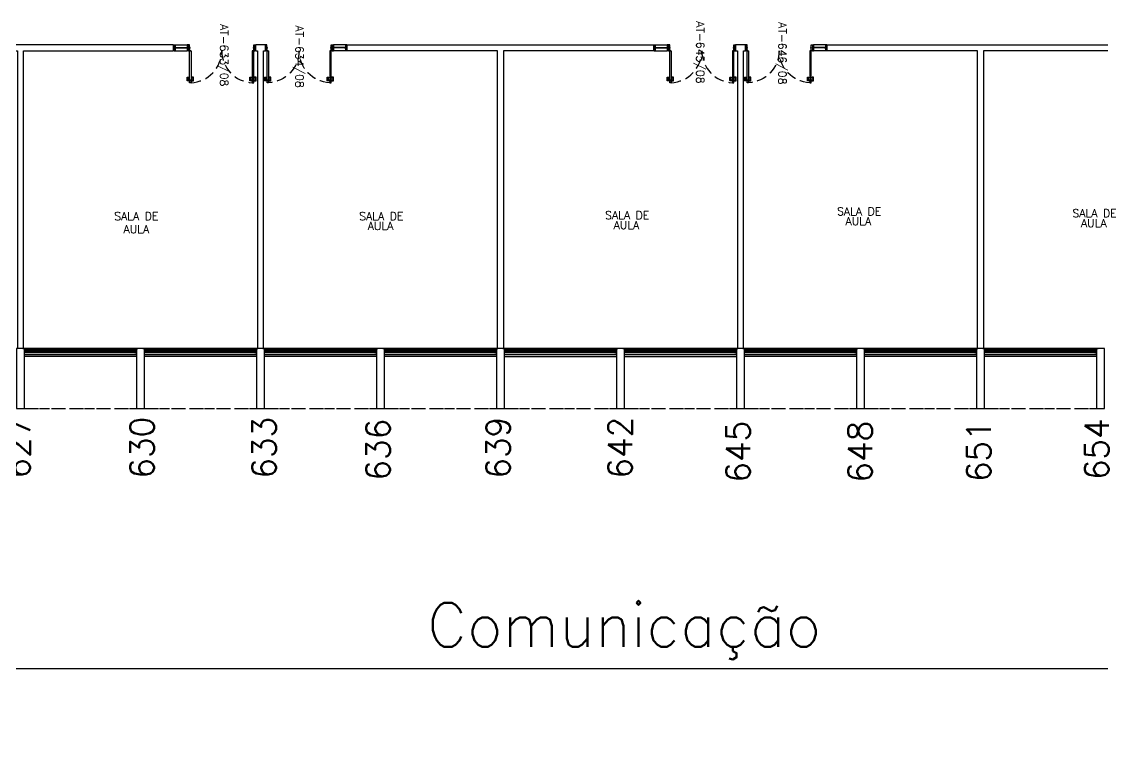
# Model space of a CAD drawing. Header units: millimetres. Extents: x 2552 to 3104, y 1319 to 1450.
# Drawn here: x 2714.4 to 2741.41, y 1323.55 to 1341.73 of the extents above; entities that cross this region are included whole.
import ezdxf

# ---------------------------------------------------------------- set-up
doc = ezdxf.new("R2010")
doc.units = ezdxf.units.MM
doc.linetypes.add('HIDDEN', pattern=[0.375, 0.25, -0.125])
doc.linetypes.add('HIDDEN2', pattern=[0.1875, 0.125, -0.0625])
for name, color, linetype in [('AR-ALV-BXA', 1, 'Continuous'), ('AR-COB-PRJ', 1, 'HIDDEN'), ('AR-ESQ', 7, 'Continuous'), ('AR-EST-CNC', 3, 'Continuous'), ('AR-EST-CNC-IDE', 2, 'Continuous'), ('AR-PIS', 1, 'Continuous'), ('AR-PIS-VT2', 1, 'Continuous'), ('AR-REV', 2, 'Continuous'), ('BI-ESQ', 7, 'Continuous'), ('BI-POR', 1, 'Continuous'), ('BL-ESQ-01', 1, 'Continuous'), ('BL-ESQ-02', 2, 'Continuous'), ('BL-ESQ-PRJ', 1, 'HIDDEN'), ('DT-ESQ-CRT', 1, 'Continuous'), ('DT-ESQ-VT1', 1, 'Continuous'), ('DT-ESQ-VT2', 2, 'Continuous'), ('ESQ', 2, 'Continuous'), ('ESTR', 3, 'Continuous'), ('PROJ', 1, 'HIDDEN2'), ('TEXTO', 2, 'Continuous'), ('TEXTO-CENTRO-CUSTO', 2, 'Continuous'), ('TEXTO-ENDEREÇO', 2, 'Continuous')]:
    doc.layers.add(name, color=color, linetype=linetype)
doc.styles.add('1', font='romans.shx', dxfattribs={"height": 1.1})
doc.styles.add('NOPILAR', font='simplex.shx', dxfattribs={"height": 0.6})
doc.styles.add('UNB-100', font='simplex.shx', dxfattribs={"height": 0.2})
doc.styles.add('UNB-100-1', font='simplex.shx', dxfattribs={"height": 0.2})
doc.dimstyles.new('1-600', dxfattribs={"dimtxt": 1.1, "dimasz": 2.5, "dimexe": 2, "dimexo": 4, "dimgap": 0.2, "dimtad": 1, "dimdec": 0, "dimzin": 4, "dimdsep": 46, "dimlunit": 6, "dimtxsty": '1', "dimblk1": 'NONE', "dimblk2": 'NONE', "dimsah": 1, "dimcen": 0, "dimclrd": 2, "dimclre": 2, "dimclrt": 2, "dimadec": 0, "dimazin": 0, "dimtfac": 1, "dimtdec": 0, "dimtmove": 2, "dimatfit": 3, "dimldrblk": 'NONE', "dimfxl": 1, "dimtolj": 1, "dimtzin": 0, "dimarcsym": 0})

# ---------------------------------------------------------------- blocks, each defined once
blk = doc.blocks.new('*D101')
at = {"layer": 'DEFPOINTS', "color": 0, "transparency": 16777216}
for p in [(2681.466, 1332.048), (2777.466, 1332.048), (2777.466, 1325.548)]:
    blk.add_point(p, dxfattribs=at)
at = {"layer": 'TEXTO-CENTRO-CUSTO', "color": 2, "lineweight": -2, "transparency": 16777216}
for p, q in [((2681.466, 1328.048), (2681.466, 1323.548)), ((2777.466, 1328.048), (2777.466, 1323.548)), ((2681.466, 1325.548), (2777.466, 1325.548))]:
    blk.add_line(p, q, dxfattribs=at)
at = {"layer": 'TEXTO-CENTRO-CUSTO', "color": 2, "transparency": 16777216, "insert": (2729.466, 1326.481), "char_height": 1.1, "attachment_point": 5, "style": '1'}
blk.add_mtext('\\A1;Comunicação', dxfattribs=at)
blk = doc.blocks.new('_NONE')
at = {"color": 0, "linetype": 'ByBlock'}
blk.add_circle((0, 0), 0.25, dxfattribs=at)
blk = doc.blocks.new('perfil')
at = {"layer": 'DT-ESQ-CRT'}
for p, q in [((0.13, -5.879), (0.093, -5.879)), ((0.093, -5.879), (0.093, -5.881)), ((0.093, -5.881), (0.131, -5.881)), ((0.131, -5.779), (0.131, -5.878)), ((0.171, -5.777), (0.133, -5.777)), ((0.133, -5.879), (0.133, -5.78)), ((0.134, -5.779), (0.171, -5.779)), ((0.171, -5.779), (0.171, -5.777))]:
    blk.add_line(p, q, dxfattribs=at)
for centre, radius, start, end in [((0.13, -5.878), 0.001, 270, 360), ((0.133, -5.779), 0.002, 90, 180), ((0.131, -5.879), 0.002, 270, 360), ((0.134, -5.78), 0.001, 90, 180)]:
    blk.add_arc(centre, radius, start, end, dxfattribs=at)
blk = doc.blocks.new('ef02')
at = {"layer": 'DT-ESQ-CRT'}
for points in [[(0.03, 0.051, -0.414214), (0.028, 0.053), (0.028, 0.077, 0.414214), (0.027, 0.078), (0.002, 0.078, 0.414214), (0.001, 0.077), (0.001, 0.065), (0, 0.065), (0, 0.077, -0.414214), (0.002, 0.079), (0.028, 0.079, -0.414214), (0.03, 0.077), (0.03, 0.053, 0.414214), (0.031, 0.052), (0.043, 0.052, -1), (0.043, 0.049), (0.002, 0.049, -0.414214), (0, 0.051), (0, 0.064), (0.001, 0.064), (0.001, 0.052, 0.414214), (0.002, 0.051), (0.043, 0.051)], [(1.376, 0.051, 0.414214), (1.378, 0.053), (1.378, 0.077, -0.414214), (1.379, 0.078), (1.404, 0.078, -0.414214), (1.405, 0.077), (1.405, 0.065), (1.407, 0.065), (1.407, 0.077, 0.414214), (1.405, 0.079), (1.379, 0.079, 0.414214), (1.377, 0.077), (1.377, 0.053, -0.414214), (1.376, 0.052), (1.363, 0.052, 1), (1.363, 0.049), (1.405, 0.049, 0.414214), (1.407, 0.051), (1.407, 0.064), (1.405, 0.064), (1.405, 0.052, -0.414214), (1.404, 0.051), (1.363, 0.051)], [(1.366, 0.104), (1.364, 0.104), (1.364, 0.119, -0.414214), (1.366, 0.121), (1.387, 0.121, -0.414214), (1.389, 0.119), (1.389, 0.095, 0.414214), (1.39, 0.094), (1.403, 0.094, -1), (1.403, 0.091), (1.366, 0.091, -0.414214), (1.364, 0.093), (1.364, 0.102), (1.366, 0.102), (1.366, 0.093, 0.414214), (1.367, 0.092), (1.403, 0.092), (1.39, 0.092, -0.414214), (1.388, 0.094), (1.388, 0.118, 0.414214), (1.387, 0.119), (1.367, 0.119, 0.414214), (1.366, 0.118), (1.366, 0.104)], [(2.79, 0.104), (2.792, 0.104), (2.792, 0.119, 0.414214), (2.79, 0.121), (2.769, 0.121, 0.414214), (2.767, 0.119), (2.767, 0.095, -0.414214), (2.766, 0.094), (2.753, 0.094, 1), (2.753, 0.091), (2.79, 0.091, 0.414214), (2.792, 0.093), (2.792, 0.102), (2.79, 0.102), (2.79, 0.093, -0.414214), (2.789, 0.092), (2.753, 0.092), (2.766, 0.092, 0.414214), (2.768, 0.094), (2.768, 0.118, -0.414214), (2.769, 0.119), (2.789, 0.119, -0.414214), (2.79, 0.118), (2.79, 0.104)], [(2.767, 0.123), (2.767, 0.122), (2.795, 0.122, -0.414214), (2.796, 0.121), (2.796, 0.091, -0.414214), (2.795, 0.09), (2.767, 0.09), (2.767, 0.088), (2.795, 0.088, 0.414214), (2.797, 0.09), (2.797, 0.121, 0.414214), (2.795, 0.123), (2.767, 0.123)]]:
    blk.add_lwpolyline(points, format="xyb", dxfattribs=at)
for points in [[(0.04, 0.077), (0.03, 0.077), (0.03, 0.078), (0.041, 0.078, -0.414214), (0.043, 0.076), (0.043, 0.068, -0.414214), (0.041, 0.066), (0.03, 0.066), (0.03, 0.067), (0.04, 0.067, 0.414214), (0.041, 0.068), (0.041, 0.076, 0.414214)], [(1.367, 0.077), (1.377, 0.077), (1.377, 0.078), (1.366, 0.078, 0.414214), (1.364, 0.076), (1.364, 0.068, 0.414214), (1.366, 0.066), (1.377, 0.066), (1.377, 0.067), (1.367, 0.067, -0.414214), (1.366, 0.068), (1.366, 0.076, -0.414214)], [(1.4, 0.119), (1.389, 0.119), (1.389, 0.121), (1.4, 0.121, -0.414214), (1.402, 0.119), (1.402, 0.11, -0.414214), (1.4, 0.108), (1.389, 0.108), (1.389, 0.11), (1.4, 0.11, 0.414214), (1.401, 0.111), (1.401, 0.118, 0.414214)], [(2.756, 0.119), (2.767, 0.119), (2.767, 0.121), (2.756, 0.121, 0.414214), (2.754, 0.119), (2.754, 0.11, 0.414214), (2.756, 0.108), (2.767, 0.108), (2.767, 0.11), (2.756, 0.11, -0.414214), (2.755, 0.111), (2.755, 0.118, -0.414214)]]:
    blk.add_lwpolyline(points, format="xyb", close=True, dxfattribs=at)
at = {"layer": 'DT-ESQ-VT1'}
for p, q in [((0, 0.149), (2.799, 0.149)), ((0, 0.121), (2.756, 0.121)), ((0, 0.091), (2.753, 0.091)), ((0, 0), (2.799, 0)), ((0.028, 0.079), (1.379, 0.079)), ((0.043, 0.049), (2.76, 0.049))]:
    blk.add_line(p, q, dxfattribs=at)
at = {"layer": 'DT-ESQ-VT2'}
for p, q in [((0.031, 0.062), (1.375, 0.062)), ((0.031, 0.062), (0.031, 0.056)), ((0.031, 0.056), (1.375, 0.056)), ((1.375, 0.062), (1.375, 0.056)), ((1.391, 0.104), (2.765, 0.104)), ((1.391, 0.104), (1.391, 0.098)), ((1.391, 0.098), (2.765, 0.098)), ((2.765, 0.104), (2.765, 0.098))]:
    blk.add_line(p, q, dxfattribs=at)
at = {"extrusion": (0, 0, -1), "zscale": -1, "rotation": 180}
blk.add_blockref('perfil', (0.133, -5.729), dxfattribs=at)
at = {"rotation": 180}
blk.add_blockref('perfil', (2.93, -5.729), dxfattribs=at)
blk = doc.blocks.new('pm05')
at = {"layer": 'BL-ESQ-01'}
for points in [[(0.034, 0.905), (-0.01, 0.905, 0.414214), (-0.019, 0.896), (-0.019, 0.816, 0.414214), (-0.01, 0.807), (0.019, 0.807), (0.019, 0.825), (-0.001, 0.825), (-0.001, 0.887), (0.034, 0.887)], [(0.083, 0.905), (0.127, 0.905, -0.414214), (0.136, 0.896), (0.136, 0.816, -0.414214), (0.127, 0.807), (0.098, 0.807), (0.098, 0.825), (0.118, 0.825), (0.118, 0.887), (0.083, 0.887)], [(1.601, 0.905), (1.557, 0.905, 0.414214), (1.548, 0.896), (1.548, 0.816, 0.414214), (1.557, 0.807), (1.586, 0.807), (1.586, 0.825), (1.566, 0.825), (1.566, 0.887), (1.601, 0.887)], [(1.65, 0.905), (1.694, 0.905, -0.414214), (1.703, 0.896), (1.703, 0.816, -0.414214), (1.694, 0.807), (1.665, 0.807), (1.665, 0.825), (1.685, 0.825), (1.685, 0.887), (1.65, 0.887)]]:
    blk.add_lwpolyline(points, format="xyb", dxfattribs=at)
for points in [[(0.041, 0.922), (0.041, 0.87), (0.034, 0.87), (0.034, 0.922)], [(0.076, 0.922), (0.076, 0.87), (0.083, 0.87), (0.083, 0.922)], [(1.608, 0.922), (1.608, 0.87), (1.601, 0.87), (1.601, 0.922)], [(1.643, 0.922), (1.643, 0.87), (1.65, 0.87), (1.65, 0.922)]]:
    blk.add_lwpolyline(points, close=True, dxfattribs=at)
at = {"layer": 'BL-ESQ-02'}
for p, q in [((0.01, 0.15), (0.01, 0)), ((0.04, 0.15), (0.01, 0.15)), ((0.04, 0.15), (0.04, 0)), ((1.673, 0.15), (1.643, 0.15)), ((1.643, 0.15), (1.643, 0)), ((1.673, 0), (1.673, 0.15)), ((0.04, 0), (0.01, 0)), ((1.643, 0), (1.673, 0))]:
    blk.add_line(p, q, dxfattribs=at)
for points in [[(0.041, 0.951), (0.041, 0.151), (0.076, 0.151), (0.076, 0.951)], [(1.643, 0.951), (1.643, 0.151), (1.608, 0.151), (1.608, 0.951)], [(0.04, 0.067), (0.04, 0.082), (0.05, 0.082), (0.05, 0.067)], [(1.643, 0.067), (1.643, 0.082), (1.633, 0.082), (1.633, 0.067)]]:
    blk.add_lwpolyline(points, close=True, dxfattribs=at)
for points in [[(0, 0.01), (0, 0.14), (0.01, 0.14)], [(0.01, 0.01), (0, 0.01)]]:
    blk.add_lwpolyline(points, dxfattribs=at)
at = {"layer": 'BL-ESQ-PRJ'}
for centre, start, end in [((0.041, 0.151), 359.8978, 87.5058), ((1.642, 0.151), 92.4942, 180.1022)]:
    blk.add_arc(centre, 0.8, start, end, dxfattribs=at)
at = {"layer": 'DT-ESQ-VT1'}
for points in [[(0.04, 0.15), (0.04, 0.125), (0.041, 0.125), (0.041, 0.15)], [(0.041, 0.151), (0.066, 0.151), (0.066, 0.15), (0.041, 0.15)], [(1.642, 0.151), (1.617, 0.151), (1.617, 0.15), (1.642, 0.15)], [(1.643, 0.15), (1.643, 0.125), (1.642, 0.125), (1.642, 0.15)]]:
    blk.add_lwpolyline(points, close=True, dxfattribs=at)
blk = doc.blocks.new('em01')
at = {"layer": 'BL-ESQ-01'}
for p, q in [((0.33, 0.15), (0.03, 0.15)), ((0.33, 0), (0.03, 0))]:
    blk.add_line(p, q, dxfattribs=at)
at = {"layer": 'BL-ESQ-02'}
for p, q in [((0, 0.15), (0, 0)), ((0, 0.15), (0.03, 0.15)), ((0, 0.15), (0, 0)), ((0.03, 0.15), (0.03, 0)), ((0.33, 0.078), (0.03, 0.078)), ((0.33, 0.072), (0.03, 0.072)), ((0.33, 0.15), (0.33, 0)), ((0.36, 0.15), (0.33, 0.15)), ((0.36, 0.15), (0.36, 0)), ((0, 0), (0.03, 0)), ((0.36, 0), (0.33, 0))]:
    blk.add_line(p, q, dxfattribs=at)
for points in [[(0.03, 0.078), (0.03, 0.093), (0.04, 0.093), (0.04, 0.078)], [(0.03, 0.072), (0.03, 0.057), (0.04, 0.057), (0.04, 0.072)], [(0.33, 0.078), (0.33, 0.093), (0.32, 0.093), (0.32, 0.078)], [(0.33, 0.072), (0.33, 0.057), (0.32, 0.057), (0.32, 0.072)]]:
    blk.add_lwpolyline(points, close=True, dxfattribs=at)
for points in [[(0.37, 0.14), (0.36, 0.14)], [(0.36, 0.01), (0.37, 0.01)], [(0.37, 0.01), (0.37, 0.14)]]:
    blk.add_lwpolyline(points, dxfattribs=at)

msp = doc.modelspace()

# ---------------------------------------------------------------- linework, layer by layer
at = {"layer": 'AR-ALV-BXA'}
for points in [[(2714.466, 1333.548), (2717.266, 1333.548), (2717.266, 1333.348), (2714.466, 1333.348)], [(2732.466, 1333.548), (2735.266, 1333.548), (2735.266, 1333.348), (2732.466, 1333.348)], [(2735.466, 1333.548), (2738.266, 1333.548), (2738.266, 1333.348), (2735.466, 1333.348)], [(2738.466, 1333.548), (2741.266, 1333.548), (2741.266, 1333.348), (2738.466, 1333.348)]]:
    msp.add_lwpolyline(points, close=True, dxfattribs=at)
at = {"layer": 'AR-COB-PRJ'}
for p, q in [((2714.466, 1332.048), (2717.266, 1332.048)), ((2717.466, 1332.048), (2720.266, 1332.048)), ((2720.466, 1332.048), (2723.266, 1332.048)), ((2723.466, 1332.048), (2726.266, 1332.048)), ((2726.466, 1332.048), (2729.266, 1332.048)), ((2729.466, 1332.048), (2732.266, 1332.048)), ((2732.466, 1332.048), (2735.266, 1332.048)), ((2735.466, 1332.048), (2738.266, 1332.048)), ((2738.466, 1332.048), (2741.266, 1332.048))]:
    msp.add_line(p, q, dxfattribs=at)
at = {"layer": 'AR-EST-CNC'}
for points in [[(2714.266, 1333.548), (2714.266, 1332.048), (2714.466, 1332.048), (2714.466, 1333.548), (2714.266, 1333.548)], [(2714.266, 1333.548), (2714.266, 1332.048), (2714.466, 1332.048), (2714.466, 1333.548), (2714.266, 1333.548)], [(2717.266, 1333.548), (2717.266, 1332.048), (2717.466, 1332.048), (2717.466, 1333.548), (2717.266, 1333.548)], [(2717.266, 1333.548), (2717.266, 1332.048), (2717.466, 1332.048), (2717.466, 1333.548), (2717.266, 1333.548)], [(2720.266, 1333.548), (2720.266, 1332.048), (2720.466, 1332.048), (2720.466, 1333.548), (2720.266, 1333.548)], [(2720.266, 1333.548), (2720.266, 1332.048), (2720.466, 1332.048), (2720.466, 1333.548), (2720.266, 1333.548)], [(2723.266, 1333.548), (2723.266, 1332.048), (2723.466, 1332.048), (2723.466, 1333.548), (2723.266, 1333.548)], [(2723.266, 1333.548), (2723.266, 1332.048), (2723.466, 1332.048), (2723.466, 1333.548), (2723.266, 1333.548)], [(2726.266, 1333.548), (2726.266, 1332.048), (2726.466, 1332.048), (2726.466, 1333.548), (2726.266, 1333.548)], [(2726.266, 1333.548), (2726.266, 1332.048), (2726.466, 1332.048), (2726.466, 1333.548), (2726.266, 1333.548)], [(2729.266, 1333.548), (2729.266, 1332.048), (2729.466, 1332.048), (2729.466, 1333.548), (2729.266, 1333.548)], [(2729.266, 1333.548), (2729.266, 1332.048), (2729.466, 1332.048), (2729.466, 1333.548), (2729.266, 1333.548)], [(2732.266, 1333.548), (2732.266, 1332.048), (2732.466, 1332.048), (2732.466, 1333.548), (2732.266, 1333.548)], [(2732.266, 1333.548), (2732.266, 1332.048), (2732.466, 1332.048), (2732.466, 1333.548), (2732.266, 1333.548)], [(2735.266, 1333.548), (2735.266, 1332.048), (2735.466, 1332.048), (2735.466, 1333.548), (2735.266, 1333.548)], [(2735.266, 1333.548), (2735.266, 1332.048), (2735.466, 1332.048), (2735.466, 1333.548), (2735.266, 1333.548)], [(2738.266, 1333.548), (2738.266, 1332.048), (2738.466, 1332.048), (2738.466, 1333.548), (2738.266, 1333.548)], [(2738.266, 1333.548), (2738.266, 1332.048), (2738.466, 1332.048), (2738.466, 1333.548), (2738.266, 1333.548)], [(2741.266, 1333.548), (2741.266, 1332.048), (2741.466, 1332.048), (2741.466, 1333.548), (2741.266, 1333.548)], [(2741.266, 1333.548), (2741.266, 1332.048), (2741.466, 1332.048), (2741.466, 1333.548), (2741.266, 1333.548)]]:
    msp.add_lwpolyline(points, dxfattribs=at)
at = {"layer": 'AR-PIS'}
for p, q in [((2717.266, 1333.348), (2714.466, 1333.348)), ((2720.266, 1333.348), (2717.466, 1333.348)), ((2723.266, 1333.348), (2720.466, 1333.348)), ((2726.266, 1333.348), (2723.466, 1333.348)), ((2726.466, 1333.348), (2729.266, 1333.348)), ((2729.466, 1333.348), (2732.266, 1333.348)), ((2735.266, 1333.348), (2732.466, 1333.348)), ((2738.266, 1333.348), (2735.466, 1333.348)), ((2741.266, 1333.348), (2738.466, 1333.348))]:
    msp.add_line(p, q, dxfattribs=at)
at = {"layer": 'AR-PIS-VT2'}
for p, q in [((2717.266, 1333.548), (2714.466, 1333.548)), ((2717.266, 1333.548), (2714.466, 1333.548)), ((2720.266, 1333.548), (2717.466, 1333.548)), ((2720.266, 1333.548), (2717.466, 1333.548)), ((2723.266, 1333.548), (2720.466, 1333.548)), ((2723.266, 1333.548), (2720.466, 1333.548)), ((2726.266, 1333.548), (2723.466, 1333.548)), ((2726.266, 1333.548), (2723.466, 1333.548)), ((2729.266, 1333.548), (2726.466, 1333.548)), ((2729.266, 1333.548), (2726.466, 1333.548)), ((2732.266, 1333.548), (2729.466, 1333.548)), ((2732.266, 1333.548), (2729.466, 1333.548)), ((2735.266, 1333.548), (2732.466, 1333.548)), ((2735.266, 1333.548), (2732.466, 1333.548)), ((2738.266, 1333.548), (2735.466, 1333.548)), ((2738.266, 1333.548), (2735.466, 1333.548)), ((2741.266, 1333.548), (2738.466, 1333.548)), ((2741.266, 1333.548), (2738.466, 1333.548))]:
    msp.add_line(p, q, dxfattribs=at)
at = {"layer": 'AR-REV'}
for points in [[(2714.441, 1333.548), (2714.441, 1340.998), (2718.198, 1340.998), (2718.198, 1341.148), (2712.373, 1341.148), (2712.373, 1340.998), (2714.291, 1340.998), (2714.291, 1333.548)], [(2720.441, 1333.548), (2720.441, 1340.998), (2720.491, 1340.998), (2720.491, 1341.148), (2720.241, 1341.148), (2720.241, 1340.998), (2720.291, 1340.998), (2720.291, 1333.548)], [(2726.291, 1333.548), (2726.291, 1340.998), (2722.534, 1340.998), (2722.534, 1341.148), (2730.198, 1341.148), (2730.198, 1340.998), (2726.441, 1340.998), (2726.441, 1333.548)], [(2732.441, 1333.548), (2732.441, 1340.998), (2732.491, 1340.998), (2732.491, 1341.148), (2732.241, 1341.148), (2732.241, 1340.998), (2732.291, 1340.998), (2732.291, 1333.548)], [(2738.291, 1333.548), (2738.291, 1340.998), (2734.534, 1340.998), (2734.534, 1341.148), (2742.198, 1341.148), (2742.198, 1340.998), (2738.441, 1340.998), (2738.441, 1333.548)]]:
    msp.add_lwpolyline(points, dxfattribs=at)
at = {"layer": 'ESQ'}
for p, q in [((2714.466, 1333.548), (2717.266, 1333.548)), ((2714.466, 1333.473), (2717.266, 1333.473)), ((2714.466, 1333.398), (2717.266, 1333.398)), ((2717.466, 1333.548), (2720.266, 1333.548)), ((2717.466, 1333.473), (2720.266, 1333.473)), ((2717.466, 1333.398), (2720.266, 1333.398)), ((2720.466, 1333.548), (2723.266, 1333.548)), ((2720.466, 1333.473), (2723.266, 1333.473)), ((2720.466, 1333.398), (2723.266, 1333.398)), ((2723.466, 1333.548), (2726.266, 1333.548)), ((2723.466, 1333.473), (2726.266, 1333.473)), ((2723.466, 1333.398), (2726.266, 1333.398)), ((2726.466, 1333.548), (2729.266, 1333.548)), ((2726.466, 1333.473), (2729.266, 1333.473)), ((2726.466, 1333.398), (2729.266, 1333.398)), ((2729.466, 1333.548), (2732.266, 1333.548)), ((2729.466, 1333.473), (2732.266, 1333.473)), ((2729.466, 1333.398), (2732.266, 1333.398)), ((2732.466, 1333.548), (2735.266, 1333.548)), ((2732.466, 1333.473), (2735.266, 1333.473)), ((2732.466, 1333.398), (2735.266, 1333.398)), ((2735.466, 1333.548), (2738.266, 1333.548)), ((2735.466, 1333.473), (2738.266, 1333.473)), ((2735.466, 1333.398), (2738.266, 1333.398)), ((2738.466, 1333.548), (2741.266, 1333.548)), ((2738.466, 1333.473), (2741.266, 1333.473)), ((2738.466, 1333.398), (2741.266, 1333.398))]:
    msp.add_line(p, q, dxfattribs=at)
at = {"layer": 'ESTR'}
for points in [[(2714.266, 1333.548), (2714.266, 1332.048), (2714.466, 1332.048), (2714.466, 1333.548)], [(2717.266, 1333.548), (2717.266, 1332.048), (2717.466, 1332.048), (2717.466, 1333.548)], [(2720.266, 1333.548), (2720.266, 1332.048), (2720.466, 1332.048), (2720.466, 1333.548)], [(2723.266, 1333.548), (2723.266, 1332.048), (2723.466, 1332.048), (2723.466, 1333.548)], [(2726.266, 1333.548), (2726.266, 1332.048), (2726.466, 1332.048), (2726.466, 1333.548)], [(2729.266, 1333.548), (2729.266, 1332.048), (2729.466, 1332.048), (2729.466, 1333.548)], [(2732.266, 1333.548), (2732.266, 1332.048), (2732.466, 1332.048), (2732.466, 1333.548)], [(2735.266, 1333.548), (2735.266, 1332.048), (2735.466, 1332.048), (2735.466, 1333.548)], [(2738.266, 1333.548), (2738.266, 1332.048), (2738.466, 1332.048), (2738.466, 1333.548)], [(2741.266, 1333.548), (2741.266, 1332.048), (2741.466, 1332.048), (2741.466, 1333.548)]]:
    msp.add_lwpolyline(points, close=True, dxfattribs=at)
at = {"layer": 'PROJ'}
for p, q in [((2714.466, 1332.048), (2717.266, 1332.048)), ((2717.466, 1332.048), (2720.266, 1332.048)), ((2720.466, 1332.048), (2723.266, 1332.048)), ((2723.466, 1332.048), (2726.266, 1332.048)), ((2726.466, 1332.048), (2729.266, 1332.048)), ((2729.466, 1332.048), (2732.266, 1332.048)), ((2732.466, 1332.048), (2735.266, 1332.048)), ((2735.466, 1332.048), (2738.266, 1332.048)), ((2738.466, 1332.048), (2741.266, 1332.048))]:
    msp.add_line(p, q, dxfattribs=at)

# ---------------------------------------------------------------- block references
at = {"layer": 'AR-ESQ', "xscale": -1}
for p in [(2718.568, 1340.998), (2730.568, 1340.998)]:
    msp.add_blockref('em01', p, dxfattribs=at)
at = {"layer": 'AR-ESQ'}
for p in [(2722.164, 1340.998), (2734.164, 1340.998)]:
    msp.add_blockref('em01', p, dxfattribs=at)
at = {"layer": 'BI-ESQ'}
for p in [(2714.468, 1333.398), (2717.468, 1333.398), (2720.468, 1333.398), (2723.468, 1333.398), (2726.468, 1333.398), (2729.468, 1333.398), (2732.468, 1333.398), (2735.468, 1333.398), (2738.468, 1333.398)]:
    msp.add_blockref('ef02', p, dxfattribs=at)
at = {"layer": 'BI-POR', "rotation": 180.0000000000326}
for p in [(2720.241, 1341.148), (2732.241, 1341.148)]:
    msp.add_blockref('pm05', p, dxfattribs=at)
at = {"layer": 'BI-POR', "xscale": -1, "rotation": 180.0000000012539}
for p in [(2720.491, 1341.148), (2732.491, 1341.148)]:
    msp.add_blockref('pm05', p, dxfattribs=at)

# ---------------------------------------------------------------- texts
at = {"layer": 'AR-EST-CNC-IDE', "style": 'NOPILAR'}
for s, p in [('627', (2714.608, 1330.297)), ('630', (2717.708, 1330.297)), ('633', (2720.758, 1330.297)), ('636', (2723.608, 1330.247)), ('639', (2726.608, 1330.297)), ('642', (2729.658, 1330.297)), ('645', (2732.608, 1330.197)), ('648', (2735.658, 1330.197)), ('654', (2741.573, 1330.259)), ('651', (2738.623, 1330.209))]:
    msp.add_text(s, height=0.6, rotation=90, dxfattribs=at).set_placement(p)
at = {"layer": 'TEXTO', "style": 'UNB-100'}
for s, p in [('SALA DE', (2734.781, 1336.881)), ('SALA DE', (2716.713, 1336.76)), ('SALA DE', (2722.836, 1336.76)), ('SALA DE', (2728.983, 1336.784)), ('AULA', (2734.994, 1336.636)), ('SALA DE', (2740.666, 1336.833)), ('AULA', (2716.946, 1336.433)), ('AULA', (2723.049, 1336.515)), ('AULA', (2729.196, 1336.539)), ('AULA', (2740.879, 1336.588))]:
    msp.add_text(s, height=0.2, dxfattribs=at).set_placement(p)
at = {"layer": 'TEXTO-ENDEREÇO', "style": 'UNB-100-1'}
for s, p in [('AT-633/08', (2719.361, 1341.667)), ('AT-633/08', (2719.361, 1341.667)), ('AT-645/08', (2731.264, 1341.736)), ('AT-645/08', (2731.264, 1341.736)), ('AT-646/08', (2733.314, 1341.713)), ('AT-646/08', (2733.314, 1341.713)), ('AT-634/08', (2721.246, 1341.632)), ('AT-634/08', (2721.246, 1341.632))]:
    msp.add_text(s, height=0.2, rotation=270, dxfattribs=at).set_placement(p)

# ---------------------------------------------------------------- dimensions: what is measured, and where the dimension line sits
at = {"layer": 'TEXTO-CENTRO-CUSTO'}
dim = msp.add_aligned_dim(p1=(2681.466, 1332.048), p2=(2777.466, 1332.048), distance=-6.5, text='Comunicação', dimstyle='1-600', dxfattribs=at)
dim.commit()
dim.dimension.update_dxf_attribs({"geometry": '*D101', "text_midpoint": (2729.466, 1326.481)})

doc.saveas('drawing.dxf')
